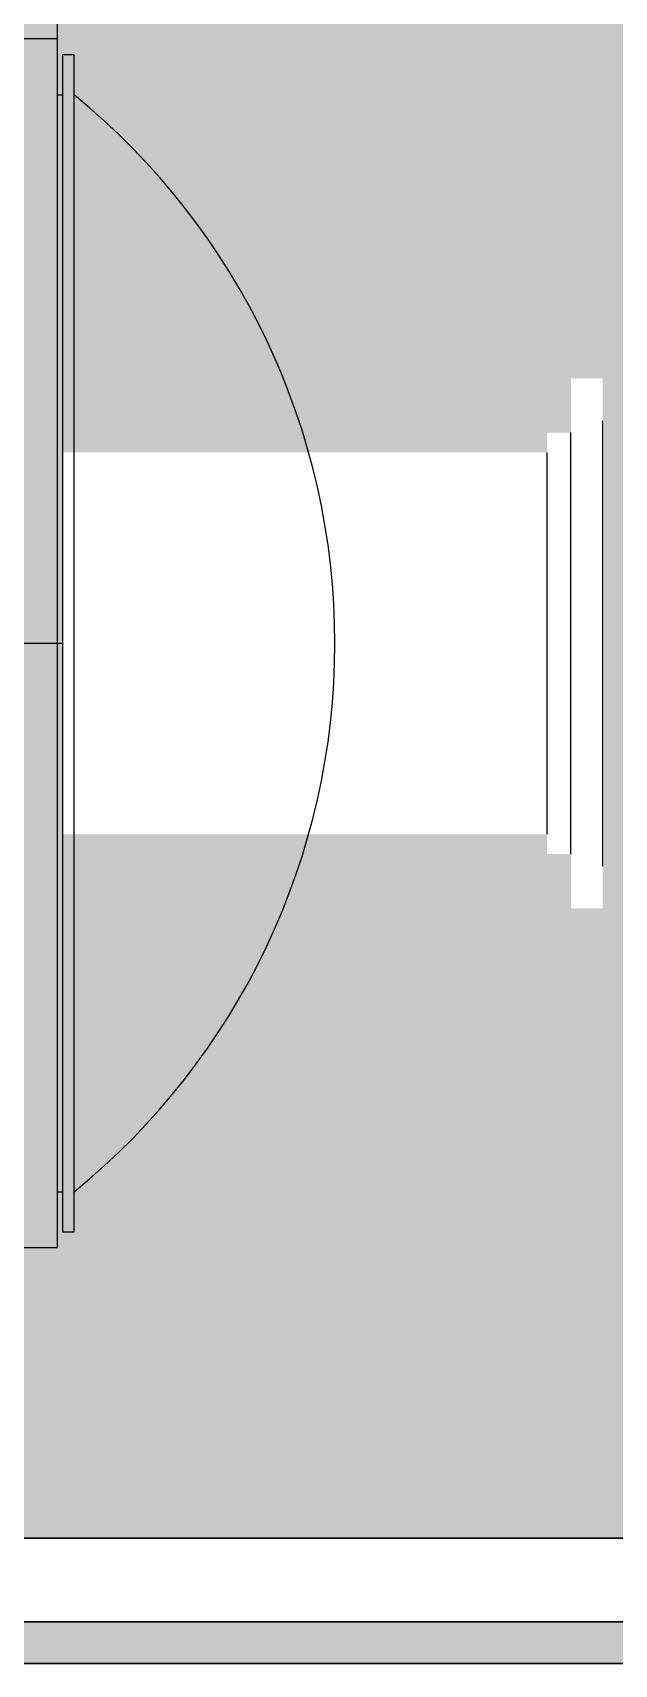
# Model space of a CAD drawing. Header units: millimetres. Extents: x -18489 to 17339, y -1599 to 10961.
# Drawn here: x -16527.1 to -16457.5, y 1367.4 to 1562.6 of the extents above; entities that cross this region are included whole.
import ezdxf

# ---------------------------------------------------------------- set-up
doc = ezdxf.new("R2010")
doc.units = ezdxf.units.MM
for name, color, linetype in [('188K-SM-03-F10-MECH-EQ-Y2257103$0$0 Xref', 8, 'Continuous'), ('188K-SM-03-F10-MECH-EQ-Y2257103$0$M-EQU-FOUNDATION', 8, 'Continuous'), ('188K-SM-03-F10-MECH-EQ-Y2257103$0$Micron CUP L10 HVAC EQU$0$M-MECH-EQU', 136, 'Continuous'), ('188K-SM-03-F10-MECH-EQ-Y2257103$0$Micron CUP L10 HVAC EQU$0$M-PHASE1 AREA', 252, 'Continuous'), ('X-CUB3-L10$0$WALL-DR', 8, 'Continuous')]:
    doc.layers.add(name, color=color, linetype=linetype)
pattern_1 = [(50, (4473.52, 709.2), (54.6554, -4.78173), [5.715, -62.865]), (355, (4473.52, 709.2), (-10.57303, 57.31705), [4.572, -50.29218]), (100.45144, (4478.076, 708.8), (44.08237, 52.53533), [4.857, -53.42707]), (46.1842, (4473.52, 724.44), (81.32371, -12.6127), [8.5725, -94.2975]), (96.63556, (4480.3, 723.39), (71.22124, 74.22784), [7.2855, -80.14068]), (351.18415, (4473.52, 724.44), (71.22124, 74.22784), [6.858, -75.43792]), (21, (4481.14, 720.63), (45.48432, -30.67956), [5.715, -62.865]), (326, (4481.14, 720.63), (18.54061, 55.25639), [4.572, -50.292]), (71.45144, (4484.93, 718.07), (64.02493, 24.57683), [4.857, -53.42698]), (37.5, (4473.521, 709.2), (0.926581, 25.366512), [0, -49.6824, 0, -51.054, 0, -50.4825]), (7.5, (4473.52, 709.2), (20.0459, 30.054172), [0, -29.1084, 0, -48.5394, 0, -19.2405]), (327.5, (4456.529, 709.2), (40.677179, -1.718623), [0, -19.05, 0, -59.436, 0, -78.867]), (317.5, (4448.91, 709.2), (44.438754, 7.62795), [0, -24.765, 0, -39.4716, 0, -56.007])]

# ---------------------------------------------------------------- blocks, each defined once
blk = doc.blocks.new('188K-SM-03-F10-MECH-EQ-Y2257103$0$Micron CUP L10 HVAC EQU$0$A$C0c53ceb0')
at = {"layer": '188K-SM-03-F10-MECH-EQ-Y2257103$0$Micron CUP L10 HVAC EQU$0$M-PHASE1 AREA'}
for p, q in [((-3810.45936, 8115.48251), (-3810.45936, 4997.76684)), ((-3810.45936, 6444.24307), (-3911.15329, 6444.24307)), ((-3790.13513, 6425.29391), (-3804.11637, 6425.29391)), ((-3810.45995, 6377.12078), (-3804.11637, 6377.12078)), ((-3683.5878, 5721.00495), (-8809.19869, 5721.00495)), ((-3810.45995, 5064.88827), (-3804.11637, 5064.88827)), ((-3804.11637, 5016.71514), (-3790.13513, 5016.71514)), ((-3810.45936, 4997.76684), (-3851.0546, 4997.76684))]:
    blk.add_line(p, q, dxfattribs=at)
blk.add_wipeout([(-3155.77734, 5454.57426), (-3157.36324, 5454.57426), (-3157.36324, 5403.82563), (-3195.4247, 5403.82563), (-3195.4247, 5468.84731), (-3223.9708, 5468.84731), (-3223.9708, 5492.63572), (-3804.11637, 5492.63572), (-3804.11637, 5949.37333), (-3223.9708, 5949.37333), (-3223.9708, 5973.16174), (-3195.4247, 5973.16174), (-3195.4247, 6038.18342), (-3157.36324, 6038.18342), (-3157.36324, 5987.43479), (-3155.77734, 5987.43479)]).dxf.layer = '188K-SM-03-F10-MECH-EQ-Y2257103$0$Micron CUP L10 HVAC EQU$0$M-PHASE1 AREA'
for p, q in [((-3157.36324, 5454.57426), (-3157.36324, 5987.43479)), ((-3195.4247, 5468.84731), (-3195.4247, 5973.16174)), ((-3223.9708, 5492.63572), (-3223.9708, 5949.37333))]:
    blk.add_line(p, q, dxfattribs=at)
blk.add_wipeout([(-3155.77734, 5454.57426), (-3157.36324, 5454.57426), (-3157.36324, 5403.82563), (-3195.4247, 5403.82563), (-3195.4247, 5468.84731), (-3223.9708, 5468.84731), (-3223.9708, 5492.63572), (-3804.11637, 5492.63572), (-3804.11637, 5949.37333), (-3223.9708, 5949.37333), (-3223.9708, 5973.16174), (-3195.4247, 5973.16174), (-3195.4247, 6038.18342), (-3157.36324, 6038.18342), (-3157.36324, 5987.43479), (-3155.77734, 5987.43479)]).dxf.layer = '188K-SM-03-F10-MECH-EQ-Y2257103$0$Micron CUP L10 HVAC EQU$0$M-PHASE1 AREA'
for p, q in [((-3804.11637, 6425.29391), (-3804.11637, 5016.71514)), ((-3790.13513, 5016.71514), (-3790.13513, 6425.29391)), ((-3157.36324, 5454.57426), (-3157.36324, 5987.43479)), ((-3195.4247, 5468.84731), (-3195.4247, 5973.16174)), ((-3223.9708, 5492.63572), (-3223.9708, 5949.37333))]:
    blk.add_line(p, q, dxfattribs=at)
blk.add_arc((-4323.53241, 5721.00452), 845.57744, 309.10978441, 50.89021559, dxfattribs=at)
blk = doc.blocks.new('188K-SM-03-F10-MECH-EQ-Y2257103$0$Micron CUP L10 HVAC EQU')
at = {"layer": '188K-SM-03-F10-MECH-EQ-Y2257103$0$Micron CUP L10 HVAC EQU$0$M-MECH-EQU'}
blk.add_blockref('188K-SM-03-F10-MECH-EQ-Y2257103$0$Micron CUP L10 HVAC EQU$0$A$C0c53ceb0', (-206166.7, 2082.2), dxfattribs=at)
blk = doc.blocks.new('188K-SM-03-F10-MECH-EQ-Y2257103')
at = {"layer": '188K-SM-03-F10-MECH-EQ-Y2257103$0$M-EQU-FOUNDATION'}
h = blk.add_hatch(dxfattribs=at)
h.set_pattern_fill('AR-CONC', color=256, scale=0.3)
h.set_pattern_definition(pattern_1)
h.paths.add_polyline_path([(-17043.15, 4192.46), (-16393.15, 4192.46), (-16393.15, 1372.46), (-17043.15, 1372.46)], flags=16)
h.paths.add_polyline_path([(-17048.15, 4197.46), (-16388.15, 4197.46), (-16388.15, 1367.46), (-17048.15, 1367.46)])
h = blk.add_hatch(dxfattribs=at)
h.set_pattern_fill('AR-CONC', color=256, scale=0.3)
h.set_pattern_definition(pattern_1)
h.paths.add_polyline_path([(-17033.15, 4182.46), (-16403.15, 4182.46), (-16403.15, 1382.46), (-17033.15, 1382.46)])
at = {"layer": '188K-SM-03-F10-MECH-EQ-Y2257103$0$M-EQU-FOUNDATION', "const_width": 0.2}
for points in [[(-17048.15, 4197.46), (-16388.15, 4197.46), (-16388.15, 1367.46), (-17048.15, 1367.46)], [(-17043.15, 4192.46), (-16393.15, 4192.46), (-16393.15, 1372.46), (-17043.15, 1372.46)], [(-17033.15, 4182.46), (-16403.15, 4182.46), (-16403.15, 1382.46), (-17033.15, 1382.46)]]:
    blk.add_lwpolyline(points, close=True, dxfattribs=at)
at = {"layer": '188K-SM-03-F10-MECH-EQ-Y2257103$0$0 Xref', "xscale": 0.1, "yscale": 0.1, "zscale": 0.1}
blk.add_blockref('188K-SM-03-F10-MECH-EQ-Y2257103$0$Micron CUP L10 HVAC EQU', (4473.52, 709.2), dxfattribs=at)
blk = doc.blocks.new('X-CUB3-L10')
at = {"layer": 'X-CUB3-L10$0$WALL-DR'}
blk.add_line((-17323.15, 1367.46), (-16158.15, 1367.46), dxfattribs=at)

msp = doc.modelspace()

# ---------------------------------------------------------------- block references
msp.add_blockref('188K-SM-03-F10-MECH-EQ-Y2257103', (0, 0))

# ---------------------------------------------------------------- next in the draw order: block references
msp.add_blockref('X-CUB3-L10', (0, 0))

doc.saveas('drawing.dxf')
